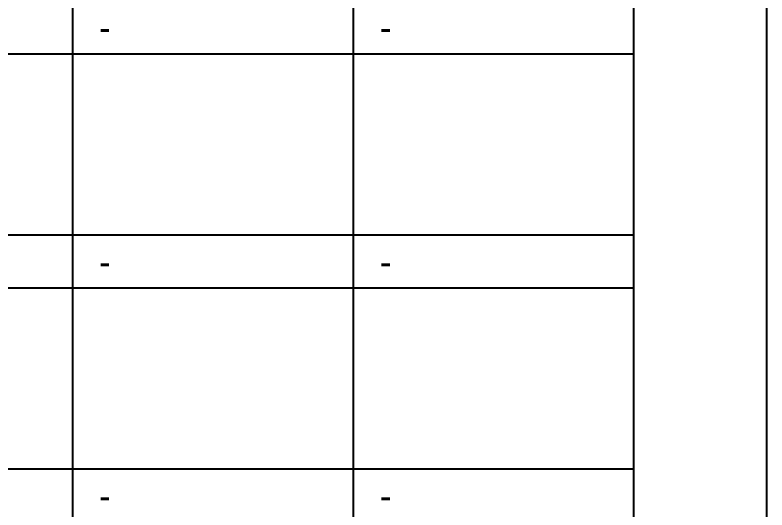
# Model space of a CAD drawing. Header units: millimetres. Extents: x 0 to 25200, y 0 to 17820.
# Drawn here: x 21807 to 25200, y 11102 to 13335 of the extents above; entities that cross this region are included whole.
import ezdxf
from ezdxf.enums import TextEntityAlignment as Align

# ---------------------------------------------------------------- set-up
doc = ezdxf.new("R2010")
doc.units = ezdxf.units.MM
doc.header["$LTSCALE"] = 100
doc.header["$MEASUREMENT"] = 0
doc.layers.add('TB-FORM', color=7, linetype='Continuous')
doc.layers.add('TB-TEXT', color=4, linetype='Continuous')
doc.styles.add('DH-TEXT', font='')
doc.styles.get('DH-TEXT').set_extended_font_data('HY울릉도L')

msp = doc.modelspace()

# ---------------------------------------------------------------- linework, layer by layer
at = {"layer": 'TB-FORM', "color": 251}
for p, q in [((22066.7, 16350), (22066.7, 510)), ((23333.3, 15270), (23333.3, 510)), ((24600, 13158), (13200, 13158)), ((24600, 12342), (13200, 12342)), ((24600, 12102), (13200, 12102)), ((24600, 11286), (13200, 11286))]:
    msp.add_line(p, q, dxfattribs=at)
for points in [[(12600, 0), (25200, 0), (25200, 17820), (12600, 17820)], [(13200, 510), (24600, 510), (24600, 17310), (13200, 17310)]]:
    msp.add_lwpolyline(points, close=True, dxfattribs=at)

# ---------------------------------------------------------------- texts
at = {"layer": 'TB-TEXT', "style": 'DH-TEXT'}
for p in [(22186.7, 13278), (23453.3, 13278), (22186.7, 12222), (23453.3, 12222), (22186.7, 11166), (23453.3, 11166)]:
    msp.add_text('-', height=120, dxfattribs=at).set_placement(p, align=Align.MIDDLE_LEFT)

doc.saveas('drawing.dxf')
